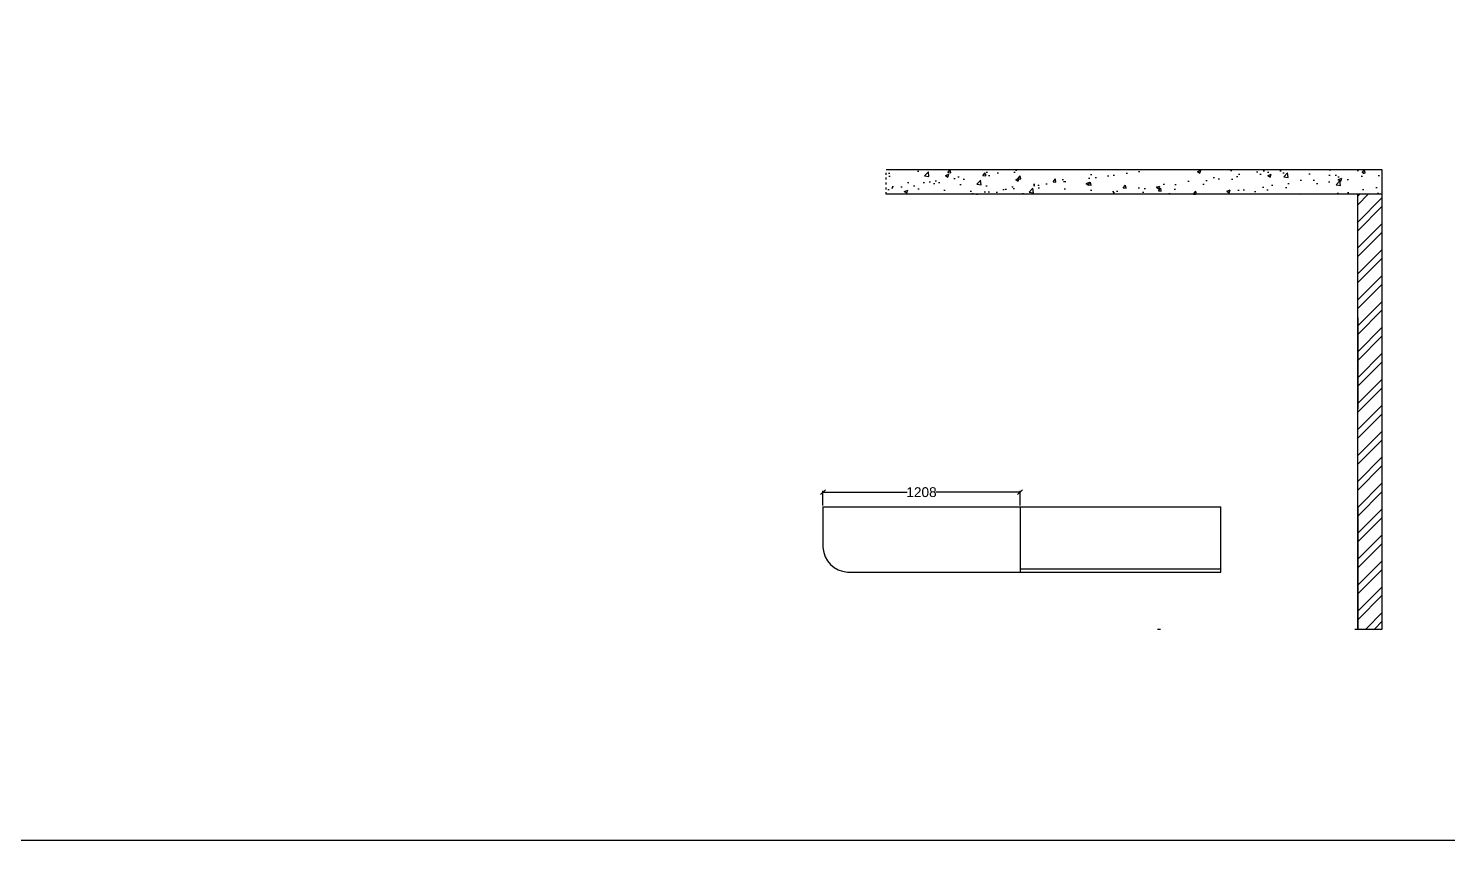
# Model space of a CAD drawing. Header units: millimetres. Extents: x 221542 to 643377, y 20779 to 241923.
# Drawn here: x 275936 to 284635, y 107722 to 112704 of the extents above; entities that cross this region are included whole.
import ezdxf

# ---------------------------------------------------------------- set-up
doc = ezdxf.new("R2010")
doc.units = ezdxf.units.MM
doc.header["$MEASUREMENT"] = 0
doc.linetypes.add('ACAD_ISO03W100', pattern=[30, 12, -18])
doc.layers.add('Walls', color=253, linetype='Continuous')
doc.styles.get("Standard").update_dxf_attribs({"font": 'arial.ttf'})
doc.dimstyles.get("Standard").update_dxf_attribs({"dimtxt": 60, "dimasz": 30, "dimexe": 7.75, "dimexo": 8.13, "dimgap": 0.63, "dimtad": 0, "dimtih": 1, "dimtoh": 1, "dimdec": 0, "dimzin": 0, "dimtxsty": 'Standard', "dimblk": 'OBLIQUE', "dimcen": 2.25, "dimclrd": 1, "dimclre": 1, "dimclrt": 1, "dimadec": 0, "dimazin": 0, "dimtfac": 1, "dimtdec": 0, "dimtofl": 0, "dimtmove": 0, "dimatfit": 3, "dimfxl": 1, "dimtolj": 1, "dimtzin": 0, "dimlwd": 30, "dimarcsym": 0})

# ---------------------------------------------------------------- blocks, each defined once
blk = doc.blocks.new('_Oblique')
at = {"color": 0, "linetype": 'ByBlock', "lineweight": -2}
blk.add_line((-0.5, -0.5), (0.5, 0.5), dxfattribs=at)
blk = doc.blocks.new('*D934')
at = {"layer": 'Defpoints', "color": 0, "transparency": 16777216}
for p in [(282014, 109859.5), (280806, 109770), (282014, 109770)]:
    blk.add_point(p, dxfattribs=at)
at = {"layer": 'Walls', "color": 1, "lineweight": -2, "transparency": 16777216}
for p, q in [((280806, 109778.1), (280806, 109867.2)), ((282014, 109778.1), (282014, 109867.2))]:
    blk.add_line(p, q, dxfattribs=at)
at = {"layer": 'Walls', "color": 1, "lineweight": 30, "transparency": 16777216}
for p, q in [((280806, 109859.5), (281322.5, 109859.5)), ((282014, 109859.5), (281497.5, 109859.5))]:
    blk.add_line(p, q, dxfattribs=at)
at = {"layer": 'Walls', "color": 1, "lineweight": 30, "transparency": 16777216, "xscale": 30, "yscale": 30, "zscale": 30, "rotation": 180}
blk.add_blockref('_Oblique', (280806, 109859.5), dxfattribs=at)
at = {"layer": 'Walls', "color": 1, "lineweight": 30, "transparency": 16777216, "xscale": 30, "yscale": 30, "zscale": 30}
blk.add_blockref('_Oblique', (282014, 109859.5), dxfattribs=at)
at = {"layer": 'Walls', "color": 1, "transparency": 16777216, "insert": (281410, 109859.5), "char_height": 60, "attachment_point": 5}
blk.add_mtext('\\A1;1208', dxfattribs=at)

msp = doc.modelspace()

# ---------------------------------------------------------------- hatches: boundary and pattern name
at = {"layer": 'Walls', "linetype": 'ACAD_ISO03W100', "true_color": 0xc7c8ca}
h = msp.add_hatch(dxfattribs=at)
h.set_pattern_fill('AR-CONC', color=9, scale=30)
h.set_pattern_definition([(50, (0, -4082), (215.17805, -18.82564), [22.5, -247.5]), (355, (0, -4082), (-41.6254, 225.65764), [18, -198]), (100.451444, (17.93, -4083.57), (173.55265, 206.832), [19.12206, -210.34263]), (46.1842, (0, -4022), (320.1724, -49.65578), [33.75, -371.25]), (96.63564, (26.68, -4026.14), (280.39858, 292.23558), [28.6831, -315.51413]), (351.18416, (0, -4022), (280.3986, 292.23558), [27, -297]), (21, (30, -4037), (179.07212, -120.78567), [22.5, -247.5]), (326, (30, -4037), (72.9946, 217.54501), [18, -198]), (71.451445, (44.92, -4047.07), (252.06671, 96.75935), [19.12206, -210.34263]), (37.5, (0, -4082), (3.647957, 99.868156), [0, -195.6, 0, -201, 0, -198.75]), (7.5, (0, -4082), (78.92086, 118.323514), [0, -114.6, 0, -191.1, 0, -75.75]), (327.5, (-66.9, -4082), (160.14673, -6.766462), [0, -75, 0, -234, 0, -310.5]), (317.5, (-96.9, -4082), (174.95585, 30.031495), [0, -97.5, 0, -155.4, 0, -220.5])])
h.paths.add_polyline_path([(284234.5, 111837), (281194, 111837), (281194, 111687), (284234.5, 111687)])
h = msp.add_hatch(dxfattribs=at)
h.set_pattern_fill('ANSI32', color=9, scale=300)
h.set_pattern_definition([(45, (0, -4082), (-79.549513, 79.549513), []), (45, (53.03, -4082), (-79.549513, 79.549513), [])])
h.paths.add_polyline_path([(284234.5, 111687), (284084.5, 111687), (284084.5, 109020), (284234.5, 109020)])

# ---------------------------------------------------------------- linework, layer by layer
at = {"layer": 'Walls', "color": 18, "true_color": 0x000000}
for p, q in [((284234.5, 111837), (281194, 111837)), ((284234.5, 109020), (284234.5, 111837)), ((284234.5, 111687), (281194, 111687)), ((284084.5, 109020), (284084.5, 111687)), ((284084.5, 109020), (284084.5, 111687)), ((284084.5, 110930), (284084.5, 110370)), ((280806, 109770), (283244, 109770)), ((280806, 109770), (280806, 109520)), ((282014, 109770), (282014, 109370)), ((283244, 109370), (283244, 109770)), ((284084.5, 109770), (284084.5, 109020)), ((280956, 109370), (283244, 109370)), ((282014, 109390), (283244, 109390)), ((282856.5, 109020), (282874.5, 109020)), ((284066.5, 109020), (284084.5, 109020)), ((284084.5, 109020), (284234.5, 109020))]:
    msp.add_line(p, q, dxfattribs=at)
at = {"layer": 'Walls', "color": 9, "linetype": 'ACAD_ISO03W100', "true_color": 0xc7c8ca}
msp.add_line((281194, 111687), (281194, 111837), dxfattribs=at)
at = {"layer": 'Walls', "color": 18, "true_color": 0x000000}
msp.add_lwpolyline([(268733.5, 129286.5), (303961.5, 129286.5), (303961.5, 107722.5), (268733.5, 107722.5)], close=True, dxfattribs=at)
msp.add_arc((280966.6, 109530.6), 160.9, 183.77326, 266.22674, dxfattribs=at)

# ---------------------------------------------------------------- dimensions: what is measured, and where the dimension line sits
dim = msp.add_linear_dim(base=(282014, 109859.5), p1=(280806, 109770), p2=(282014, 109770), dimstyle='Standard', dxfattribs=at)
dim.commit()
dim.dimension.update_dxf_attribs({"geometry": '*D934', "text_midpoint": (281410, 109859.5)})

doc.saveas('drawing.dxf')
